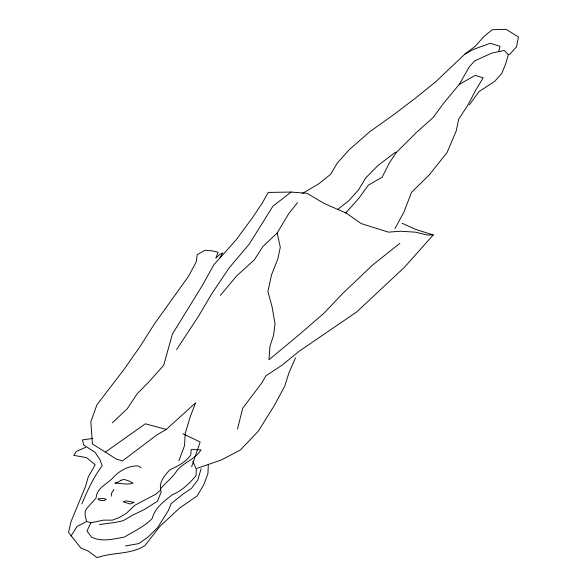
<?xml version="1.0" encoding="UTF-8"?>
<svg xmlns="http://www.w3.org/2000/svg" width="587" height="587" viewBox="0 0 587 587"><rect width="100%" height="100%" fill="white"/><g stroke="black" fill="none" stroke-linecap="round" stroke-linejoin="round"><path stroke-width="0.88" d="M208.341 464.412L207.923 473.724L203.777 484.693L197.21 495.846L179.439 508.195L159.708 526.532L145.026 545.521C130.688 554.884 112.785 551.985 97.082 557.65L88.27 551.098L80.845 547.964L68.54 532.46L70.99 521.733L85.291 487.019L88.211 477.099L95.16 464.772L86.494 457.618L73.742 455.373L76.405 451.33L85.709 447.316M111.259 496.162L111.471 493.396L113.885 489.433M498.789 51.289L500.021 46.314L490.336 43.262L473.65 49.337L464.867 54.129L435.708 81.776L415.523 98.08L394.464 114.113L369.671 131.804L349.06 149.868L337.224 163.135L330.657 174.288L318.814 183.782L302.136 193.637M237.478 429.207L242.702 408.185L261.758 383.017L265.911 375.827L282.369 364.96L299.04 351.32L356.749 311.895L404.333 267.386L433.257 234.939L415.662 229.4L402.014 223.207M201.099 468.742L197.826 479.99L191.479 488.377L182.917 494.181L171.074 503.668L168.454 510.404L157.507 527.728L148.085 537.039L138.87 543.577L125.464 545.969M464.867 54.129L475.397 46.116L483.945 36.526L492.28 29.71L506.126 29.35L518.46 37.01L516.509 46.784L509.934 54.158L508.393 54.62L505.561 64.115L501.848 73.331L494.621 81.446L478.845 91.726L469.431 104.816M191.641 466.709L200.145 441.996L182.755 433.69M178.874 460.795L184.545 445.584L185.176 433.507L190.401 416.264L195.64 402.807L166.26 429.435L156.817 434.96L122.375 460.942L116.219 459.005L92.438 443.955L90.838 421.73L96.95 404.766L124.327 369.01L140.535 345.78L154.542 323.753L188.537 276.294L196.234 261.905L197.195 254.655L205.127 250.187L212.391 250.928L218.107 252.263L215.789 258.199L220 254.193L222.737 252.909L219.898 257.678M81.828 503.888C87.478 490.732 93.37 477.304 102.167 465.909L99.951 459.548L95.094 452.35L83.648 444.968L82.532 439.89L92.863 438.423M295.54 357.776L288.987 372.708L284.629 386.444L274.129 405.808L258.368 431.063L240.391 449.958L221.299 459.995L196.916 468.367M99.467 524.558L116.167 522.261L123.197 520.698L132.633 515.173L144.49 509.465L157.441 501.261L161.154 492.045L160.486 489C165.527 482.36 172.71 477.891 176.922 470.569C183.951 462.277 195.163 459.298 201.048 449.84L191.149 449.554L190.731 455.086C185.558 462.424 177.281 466.291 169.445 470.106C164.661 475.756 158.842 481.964 160.706 490.013L155.878 494.166L134.592 505.4L126.476 513.229L119.234 517.565L112.425 520.141L103.415 520.133L90.89 522.797L86.957 531.008L91.587 537.186C101.991 542.234 113.57 538.998 124.341 537.112C133.829 531.242 144.417 526.708 152.209 518.504C154.997 507.682 164.14 501.261 172.373 494.636C181.999 490.864 189.447 483.38 196.058 475.653L196.263 469.108L192.94 461.448M394.992 228.556L403.746 212.421L411.604 192.235L429.141 175.095L447.111 152.422L456.282 130.754L458.667 119.227L467.861 105.124L475.954 89.73L483.174 77.844L475.257 75.349L459.232 84.462L443.677 103.173L432.942 117.738L416.499 132.391L396.328 152.481L389.541 162.614L382.108 177.274L368.276 185.198L358.862 198.281L345.714 213.03M459.232 84.462L469.299 66.859L474.56 60.96L491.686 53.131L504.204 50.467L508.393 54.62M220.411 295.393L236.627 275.941L254.391 259.814L262.925 246.452L277.181 232.995L288.562 213.917L297.543 202.581M71.027 535.982L77.102 526.385L86.201 521.762M176.592 349.581L198.707 315.938L211.834 293.632L229.135 267.914L249.292 244.045L272.933 206.162L291.137 192.059L306.972 193.27L323.921 203.337L346.594 213.308L361.13 223.552L388.411 232.144L400.495 231.234L415.449 232.166L427.549 235.027L433.257 234.939M112.381 422.853L127.291 408.662L137.145 393.818L149.201 381.565L163.67 365.341L172.38 334.091L202.581 285.047L213.734 264.957L236.091 239.885L252.52 217.674L262.374 202.831L268.281 192.419L291.137 192.059M399.872 243.312L372.672 264.964L342.852 293.346L324.215 312.974L299.436 334.451L268.949 359.787L270.013 345.956L273.498 335.72L275.01 323.921L272.104 306.95L267.885 291.453L271.576 274.672L277.908 258.728L280.293 247.2L277.181 232.995M337.569 209.522L348.759 200.769L358.62 189.711L365.84 177.817L377.896 165.563L395.447 152.202L396.328 152.481M105.645 451.895L145.363 423.799L166.26 429.435M90.89 522.797L86.487 521.41L85.152 515.327L85.144 511.548L86.891 508.32L96.099 497.996C96.672 487.269 108.382 483.754 114.289 476.336C120.651 470.092 129.111 465.55 138.216 465.931L141.078 467.78M98.741 498.825L98.08 499.566L100.722 500.395L104.016 500.491L106.218 499.295L103.576 498.466L98.741 498.825M120.893 480.305L118.038 482.243L114.964 483.16C121.032 483.028 127.056 485.17 132.992 483.174L129.25 481.054L123.967 479.388L120.893 480.305M133.924 502.355L130.189 504.013L123.145 501.797L126.22 500.872L133.924 502.355"/></g></svg>
